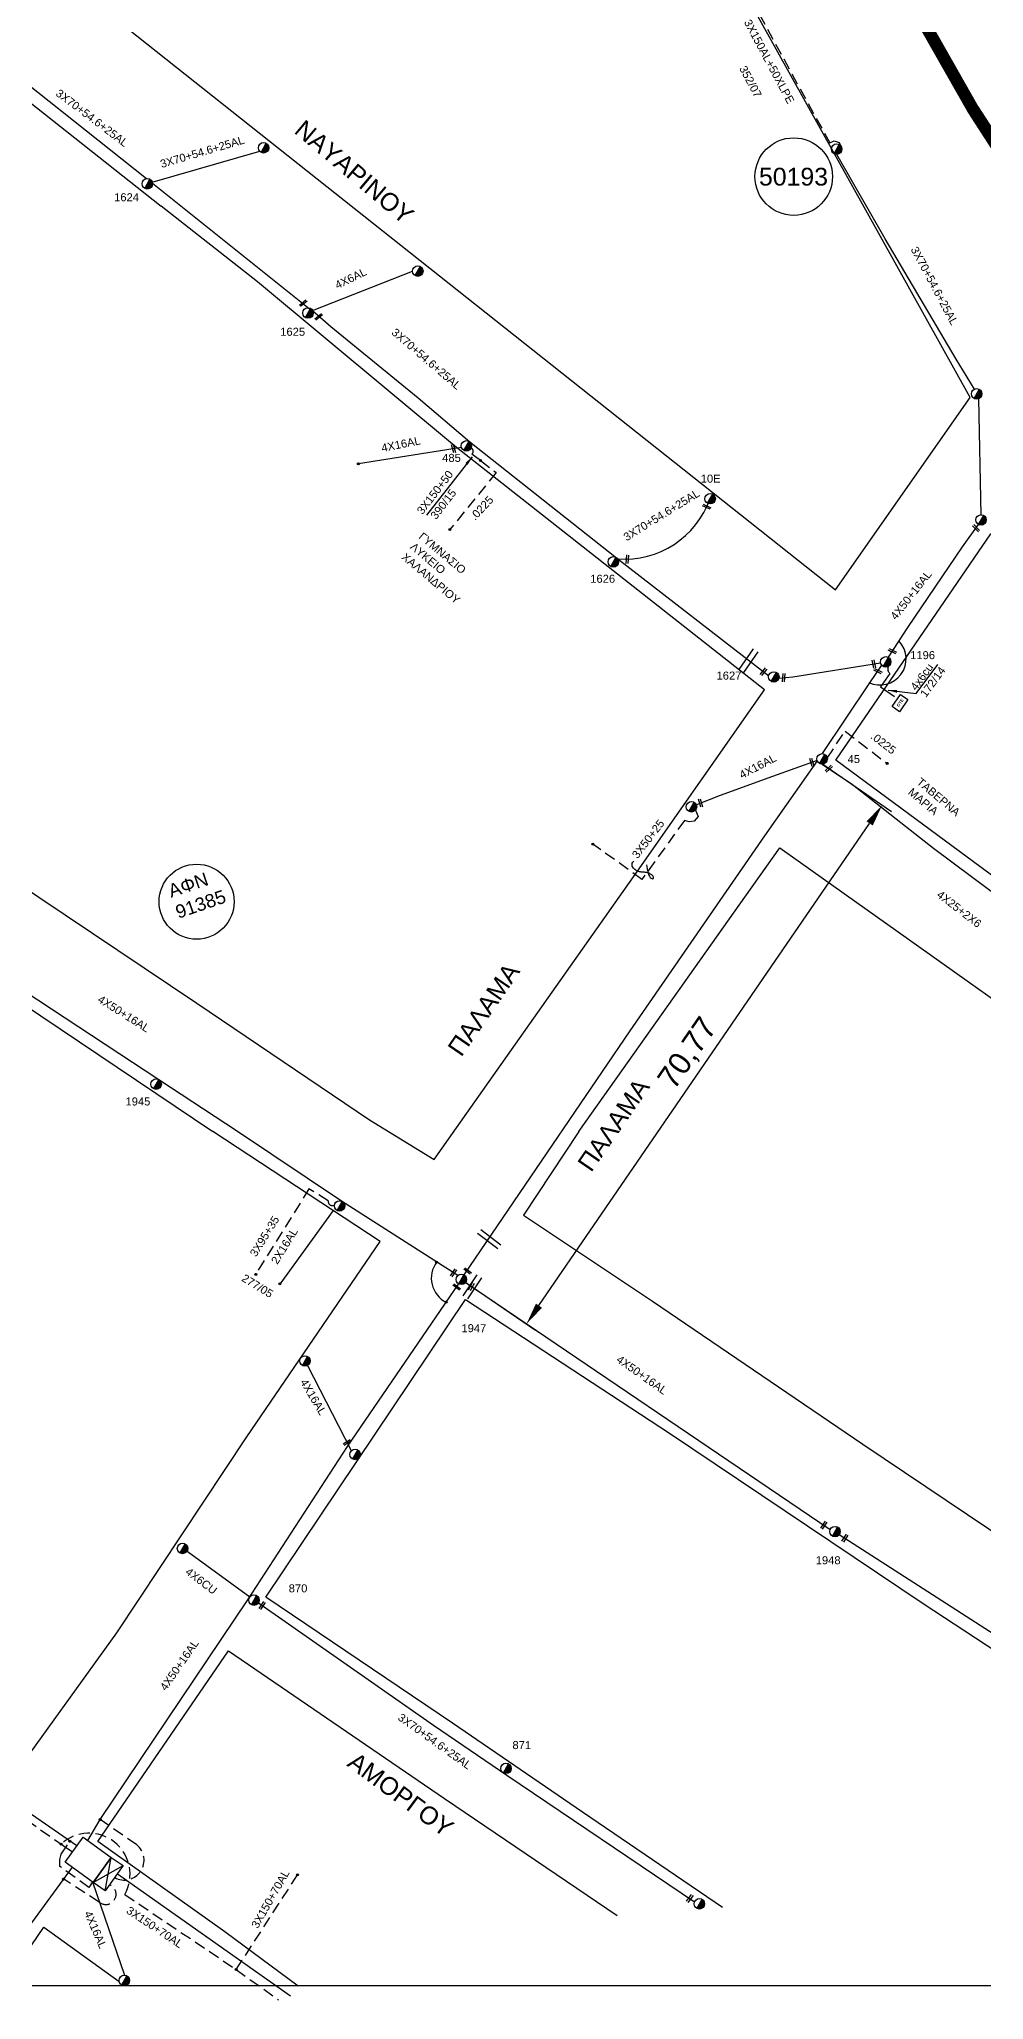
# Model space of a CAD drawing. Header units: millimetres. Extents: x 907 to 2022, y 699 to 1220.
# Drawn here: x 1109.1 to 1215.3, y 705.7 to 926.2 of the extents above; entities that cross this region are included whole.
import ezdxf

# ---------------------------------------------------------------- set-up
doc = ezdxf.new("R2010")
doc.units = ezdxf.units.MM
doc.linetypes.add('DASHED', pattern=[19.05, 12.7, -6.35])
for name, color, linetype in [('Pillar OTE', 7, 'Continuous'), ('Άγνωστα', 7, 'Continuous'), ('Γέφυρες Εναέριου Δικτύου', 7, 'Continuous'), ('Γυμνά εναέρια ΧΤ (1Φ)   2x16AL', 7, 'Continuous'), ('Γυμνά εναέρια ΧΤ και ΦΟΠ (3Φ)   4x50+16AL', 7, 'Continuous'), ('Εναέρια παροχή ΧΤ 4x16', 7, 'SYN_LINE'), ('Επιγραφές - Σχήματα', 7, 'Continuous'), ('Καλώδια ΧΤ   3x150+50AL', 7, 'DASHED'), ('Καλώδια ΧΤ   3x150AL+50XLPE', 7, 'DASHED'), ('Καλώδια ΧΤ   3x95+35 CU', 7, 'DASHED'), ('Καλώδια ΧΤ   4x6AL', 7, 'DASHED'), ('Καλώδια ΧΤ   4x6CU', 7, 'DASHED'), ('Μηχανική τομή', 7, 'Continuous'), ('Στύλος ΦΜ', 7, 'Continuous'), ('Στύλος ΦΜ @ 1', 7, 'Continuous'), ('Συνδέσεις', 7, 'Continuous'), ('Συνεστραμμένα ΧΤ   3x70+54.6+25 AL', 7, 'SYN_LINE'), ('Τομή', 7, 'Continuous'), ('Υπόβαθρο ΔΕΗ', 7, 'Continuous'), ('Υπόγεια Καλώδια Δικτύου ΧΤ   .15', 7, 'DASHED'), ('Υπόγεια καλώδια Δικτύου ΧΤ και Παρ. ΧΤ - 3X150+70 AL', 7, 'DASHED'), ('Υπόγεια καλώδια Παροχών ΧΤ   .0225', 7, 'DASHED'), ('Υπόγεια καλώδια Παροχών ΧΤ   4x16AL', 7, 'DASHED'), ('Υπόγεια καλώδια Παροχών ΧΤ   4x50AL', 7, 'DASHED'), ('Υπόγεια καλώδια Παροχών ΧΤ   4x6', 7, 'DASHED')]:
    doc.layers.add(name, color=color, linetype=linetype)
doc.styles.get("Standard").update_dxf_attribs({"font": 'arial.ttf'})
doc.linetypes.add('SYN_LINE', pattern='A,0.5,-0.0001,["/\\/\\/\\/",Standard,S=0.1,R=0,X=0,Y=-0.05],-0.25', length=0.7501)
doc.dimstyles.new('ISO-25', dxfattribs={"dimtxt": 2.5, "dimasz": 2.5, "dimexe": 1.25, "dimexo": 0.625, "dimtad": 1, "dimtxsty": 'Standard', "dimcen": 2.5, "dimadec": 0, "dimazin": 0, "dimtfac": 1, "dimtmove": 0, "dimatfit": 3, "dimfxl": 1, "dimarcsym": 0})

# ---------------------------------------------------------------- blocks, each defined once
blk = doc.blocks.new('ΥΠΑΡΧΩΝ ΤΣΙΜΕΝΤΕΝΙΟΣ ΣΤΥΛΟΣ')
at = {"layer": 'Στύλος ΦΜ'}
blk.add_hatch(color=256, dxfattribs=at).paths.add_polyline_path([(-1.29, -2.28, 0.574793), (2.62, 0, 0.268822), (1.3, 2.27)])
blk.add_line((-1.29, -2.28), (1.3, 2.27), dxfattribs=at)
blk.add_circle((0, 0), 2.62, dxfattribs=at)
at = {"layer": 'Στύλος ΦΜ', "flags": 4}
for tag, p in [('ΑΡΙΘΜΟΣ', (-4.68, 8.05)), ('ΤΥΠΟΣ', (-4.91, 3.03))]:
    blk.add_attdef(tag, p, '', height=4, dxfattribs=at)
blk = doc.blocks.new('ΜΗΧΑΝΙΚΗ ΤΟΜΗ')
at = {"layer": 'Μηχανική τομή', "ltscale": 40}
for p, q in [((-1.89, 0.78), (1.89, 0.78)), ((1.89, 0), (-1.89, 0))]:
    blk.add_line(p, q, dxfattribs=at)
blk = doc.blocks.new('ΤΟΜΗ')
at = {"layer": 'Τομή', "ltscale": 40}
for p, q in [((-5.68, 0), (5.68, 0)), ((5.68, -2.33), (-5.68, -2.33))]:
    blk.add_line(p, q, dxfattribs=at)
blk = doc.blocks.new('_ΣΥΝΔΕΣΗ')
at = {"layer": 'Συνδέσεις', "linetype": 'SYN_LINE', "ltscale": 40}
blk.add_hatch(color=256, dxfattribs=at).paths.add_polyline_path([(0.5, -0.01, 1), (-0.5, -0.01, 1)])
at = {"layer": 'Συνδέσεις'}
blk.add_circle((0, -0.01), 0.5, dxfattribs=at)
blk = doc.blocks.new('PILLAR ΟΤΕ')
at = {"layer": 'Pillar OTE', "ltscale": 40}
blk.add_lwpolyline([(-3.31, 2.02), (3.39, 2.02), (3.39, -1.99), (-3.31, -1.99)], close=True, dxfattribs=at)
at = {"layer": 'Pillar OTE', "insert": (-1.81, 0.71), "char_height": 1.3575, "width": 109.961, "attachment_point": 1}
blk.add_mtext('{\\fArial|b1|i0|c161|p34;OTE}', dxfattribs=at)
blk = doc.blocks.new('*D78')
at = {"layer": 'Defpoints', "color": 0, "linetype": 'Continuous', "ltscale": 0.2, "transparency": 16777216}
for p in [(1196.56, 845.11), (1203.88, 840.09), (1156.54, 786.74)]:
    blk.add_point(p, dxfattribs=at)
at = {"layer": 'Καλώδια ΧΤ   3x150AL+50XLPE', "color": 0, "linetype": 'Continuous', "lineweight": -2, "ltscale": 0.2, "transparency": 16777216}
for p, q in [((1197.07, 844.75), (1204.91, 839.38)), ((1165.27, 783.78), (1202.46, 838.03)), ((1157.05, 786.38), (1164.89, 781.01))]:
    blk.add_line(p, q, dxfattribs=at)
at = {"layer": 'Καλώδια ΧΤ   3x150AL+50XLPE', "color": 0, "linetype": 'Continuous', "ltscale": 0.2, "transparency": 16777216}
for points in [[(1202.12, 838.26), (1202.81, 837.79), (1203.88, 840.09)], [(1164.93, 784.01), (1165.61, 783.54), (1163.86, 781.72)]]:
    blk.add_solid(points, dxfattribs=at)
at = {"layer": 'Καλώδια ΧΤ   3x150AL+50XLPE', "color": 0, "linetype": 'Continuous', "ltscale": 0.2, "transparency": 16777216, "insert": (1182.11, 812.11), "char_height": 2.5, "attachment_point": 5, "rotation": 55.5653}
blk.add_mtext('70,77', dxfattribs=at)

msp = doc.modelspace()

# ---------------------------------------------------------------- linework, layer by layer
at = {"layer": 'Άγνωστα', "color": 151, "linetype": 'SYN_LINE', "ltscale": 10}
msp.add_lwpolyline([(1197.116, 844.702), (1200.544, 842.41), (1209.663, 835.238), (1218.202, 828.881)], dxfattribs=at)
at = {"layer": 'Άγνωστα', "color": 151, "linetype": 'DASHED', "ltscale": 0.1}
for points in [[(1182.858, 839.504), (1183.161, 838.816), (1182.712, 838.272), (1182.147, 838.209), (1181.645, 838.374), (1176.856, 831.737)], [(1176.856, 831.737), (1171.32, 835.701)]]:
    msp.add_lwpolyline(points, dxfattribs=at)
at = {"layer": 'Άγνωστα', "color": 151}
msp.add_lwpolyline([(1112.747, 720.604), (1103.279, 707.687)], dxfattribs=at)
at = {"layer": 'Άγνωστα'}
msp.add_circle((1126.758, 829.224), 4.221, dxfattribs=at)
at = {"layer": 'Γέφυρες Εναέριου Δικτύου', "ltscale": 0.1}
msp.add_lwpolyline([(1202.362, 853.89, 0.8290507), (1205.775, 858.521, 0.6990591)], format="xyb", dxfattribs=at)
at = {"layer": 'Γέφυρες Εναέριου Δικτύου', "ltscale": 20}
msp.add_arc((1156.168, 786.86), 3.009, 142.91717, 243.66454, dxfattribs=at)
at = {"layer": 'Γυμνά εναέρια ΧΤ (1Φ)   2x16AL', "color": 85, "linetype": 'SYN_LINE', "ltscale": 10}
msp.add_lwpolyline([(1142.131, 794.489), (1136.132, 786.201)], dxfattribs=at)
at = {"layer": 'Γυμνά εναέρια ΧΤ και ΦΟΠ (3Φ)   4x50+16AL', "color": 151, "ltscale": 0.1}
for points in [[(1204.567, 856.715), (1206.757, 860.082), (1212.922, 869.136), (1214.709, 871.653)], [(1192.259, 854.374), (1193.807, 854.509), (1203.693, 856.11)], [(1203.811, 855.84), (1202.454, 853.847), (1197.116, 845.88)], [(1196.564, 845.085), (1190.628, 836.638), (1175.471, 814.706), (1156.828, 787.247)]]:
    msp.add_lwpolyline(points, dxfattribs=at)
at = {"layer": 'Γυμνά εναέρια ΧΤ και ΦΟΠ (3Φ)   4x50+16AL', "color": 85}
for points in [[(1156.126, 787.16), (1143.058, 795.553), (1131.353, 803.379), (1122.516, 809.199), (1105.945, 820.077), (1088.497, 832.09)], [(1114.524, 723.608), (1115.922, 725.965), (1132.527, 750.695), (1143.716, 767.92), (1156.227, 786.201)]]:
    msp.add_lwpolyline(points, dxfattribs=at)
at = {"layer": 'Γυμνά εναέρια ΧΤ και ΦΟΠ (3Φ)   4x50+16AL', "color": 1}
for points in [[(1156.951, 786.414), (1198.035, 758.607)], [(1199.054, 758.027), (1225.923, 740.74), (1257.062, 730.283)]]:
    msp.add_lwpolyline(points, dxfattribs=at)
at = {"layer": 'Εναέρια παροχή ΧΤ 4x16', "color": 85, "ltscale": 10}
msp.add_lwpolyline([(1156.543, 880.331), (1144.955, 878.484)], dxfattribs=at)
at = {"layer": 'Εναέρια παροχή ΧΤ 4x16', "color": 151, "ltscale": 16}
msp.add_lwpolyline([(1196.556, 845.108), (1191.555, 843.312), (1185.651, 841.17), (1182.97, 840.115)], dxfattribs=at)
at = {"layer": 'Επιγραφές - Σχήματα'}
msp.add_lwpolyline([(918.43, 1208.801), (1901.6, 1208.801), (1901.6, 707.265), (918.43, 707.265)], close=True, dxfattribs=at)
msp.add_lwpolyline([(1177.356, 833.364), (1177.427, 832.917), (1177.509, 832.563), (1177.598, 832.292), (1177.692, 832.093), (1177.786, 831.956), (1177.876, 831.869), (1177.958, 831.821), (1178.028, 831.803), (1178.083, 831.804), (1178.123, 831.821), (1178.149, 831.851), (1178.16, 831.892), (1178.157, 831.941), (1178.141, 831.996), (1178.113, 832.055), (1178.073, 832.116), (1178.021, 832.175), (1177.96, 832.232), (1177.89, 832.287), (1177.813, 832.337), (1177.732, 832.383), (1177.647, 832.423), (1177.561, 832.457), (1177.474, 832.484), (1177.389, 832.503), (1177.305, 832.516), (1177.22, 832.524), (1177.135, 832.529), (1177.049, 832.533), (1176.96, 832.538), (1176.868, 832.545), (1176.773, 832.556), (1176.673, 832.572), (1176.57, 832.595), (1176.465, 832.625), (1176.36, 832.663), (1176.257, 832.711), (1176.156, 832.768), (1176.06, 832.836), (1175.97, 832.915), (1175.888, 833.006), (1175.818, 833.107), (1175.766, 833.215), (1175.737, 833.328), (1175.736, 833.443), (1175.768, 833.558), (1175.838, 833.67), (1175.952, 833.776)], dxfattribs=at)
at = {"layer": 'Επιγραφές - Σχήματα', "ltscale": 10}
for points in [[(1113.99, 723.994), (1117.151, 721.714), (1115.118, 718.894), (1111.957, 721.174)], [(1115.118, 718.894), (1117.151, 721.714), (1118.518, 720.787), (1116.485, 717.967)]]:
    msp.add_lwpolyline(points, close=True, dxfattribs=at)
for points in [[(1116.485, 717.967), (1117.151, 721.714)], [(1115.118, 718.894), (1118.518, 720.787)]]:
    msp.add_lwpolyline(points, dxfattribs=at)
at = {"layer": 'Επιγραφές - Σχήματα', "linetype": 'Continuous'}
msp.add_circle((1193.923, 910.789), 4.359, dxfattribs=at)
at = {"layer": 'Καλώδια ΧΤ   3x150+50AL', "color": 151, "linetype": 'DASHED', "ltscale": 0.1}
msp.add_lwpolyline([(1116.973, 718.644, -1.1840221), (1115.792, 716.697), (1111.781, 719.286)], format="xyb", dxfattribs=at)
at = {"layer": 'Καλώδια ΧΤ   3x150AL+50XLPE', "color": 151, "ltscale": 0.1}
msp.add_lwpolyline([(1180.943, 941.483), (1182.746, 942.404), (1197.97, 914.579), (1198.459, 914.81), (1199.017, 914.632), (1199.22, 914.24)], dxfattribs=at)
at = {"layer": 'Καλώδια ΧΤ   3x150AL+50XLPE', "color": 85, "linetype": 'DASHED', "ltscale": 0.1}
for points in [[(1158.683, 878.847), (1157.73, 879.572, 0.7123492), (1157.44, 880.309)], [(1117.545, 719.438, 0.9120227), (1120.02, 723.137), (1115.922, 725.965)]]:
    msp.add_lwpolyline(points, format="xyb", dxfattribs=at)
at = {"layer": 'Καλώδια ΧΤ   3x150AL+50XLPE', "color": 5, "linetype": 'DASHED', "ltscale": 0.1}
msp.add_lwpolyline([(1115.043, 718.948), (1114.646, 718.344), (1111.376, 720.697), (1111.376, 721.47), (1111.514, 722.078), (1112.514, 723.525)], dxfattribs=at)
at = {"layer": 'Καλώδια ΧΤ   3x95+35 CU', "color": 85, "linetype": 'DASHED', "ltscale": 0.1}
msp.add_lwpolyline([(1142.264, 795.101, -0.650706), (1141.572, 795.585), (1139.399, 796.935), (1139.399, 796.935), (1133.411, 787.299)], format="xyb", dxfattribs=at)
at = {"layer": 'Καλώδια ΧΤ   4x6AL', "color": 85, "linetype": 'SYN_LINE', "ltscale": 10}
msp.add_lwpolyline([(1139.805, 895.726), (1151.05, 900.159)], dxfattribs=at)
at = {"layer": 'Καλώδια ΧΤ   4x6CU', "color": 85, "linetype": 'SYN_LINE', "ltscale": 10}
msp.add_lwpolyline([(1125.69, 756.176), (1132.744, 751.029)], dxfattribs=at)
at = {"layer": 'Συνεστραμμένα ΧΤ   3x70+54.6+25 AL', "color": 85, "ltscale": 10}
for points in [[(1103.384, 924.628), (1121.134, 910.564)], [(1121.776, 910.158), (1133.855, 913.637)], [(1121.8, 910.064), (1139.602, 895.806)], [(1139.805, 895.726), (1141.855, 893.943), (1151.663, 885.908), (1157.489, 880.946)], [(1157.489, 880.946), (1173.996, 867.911)], [(1173.996, 867.911), (1191.11, 854.633)], [(1133.61, 750.431), (1153.404, 736.594), (1161.637, 730.96), (1182.765, 716.733)]]:
    msp.add_lwpolyline(points, dxfattribs=at)
at = {"layer": 'Συνεστραμμένα ΧΤ   3x70+54.6+25 AL', "color": 151, "ltscale": 10}
msp.add_lwpolyline([(1214.274, 886.889), (1212.195, 890.249), (1204.194, 903.78), (1198.756, 913.289)], dxfattribs=at)
at = {"layer": 'Συνεστραμμένα ΧΤ   3x70+54.6+25 AL', "color": 151, "ltscale": 17}
msp.add_lwpolyline([(1214.998, 872.754), (1214.728, 885.802)], dxfattribs=at)
at = {"layer": 'Συνεστραμμένα ΧΤ   3x70+54.6+25 AL', "color": 5, "ltscale": 10}
msp.add_lwpolyline([(1113.274, 723), (1089.438, 739.466), (1065.026, 756.043), (1050.853, 765.664)], dxfattribs=at)
at = {"layer": 'Συνεστραμμένα ΧΤ   3x70+54.6+25 AL', "color": 1, "ltscale": 10}
msp.add_lwpolyline([(1117.857, 719.871), (1137.334, 706.143)], dxfattribs=at)
at = {"layer": 'Συνεστραμμένα ΧΤ   3x70+54.6+25 AL', "color": 85, "ltscale": 20}
msp.add_arc((1174.864, 878.005), 10.254, 265.83128, 340.31317, dxfattribs=at)
at = {"layer": 'Υπόβαθρο ΔΕΗ', "linetype": 'DASHED', "const_width": 1.32, "flags": 128}
msp.add_lwpolyline([(1162.081, 1011.569), (1178.651, 981.743), (1193.329, 956.007), (1208.862, 927.533), (1214.114, 918.326), (1221.112, 907.474)], dxfattribs=at)
at = {"layer": 'Υπόβαθρο ΔΕΗ'}
for points in [[(1161.535, 1011.266), (1178.107, 981.437), (1192.784, 955.703), (1208.316, 927.229), (1213.58, 918.001), (1220.587, 907.135)], [(1162.628, 1011.873), (1179.196, 982.05), (1193.875, 956.312), (1209.408, 927.838), (1214.649, 918.65), (1221.637, 907.813)], [(1099.895, 942.59), (1198.629, 864.315), (1213.758, 885.924), (1151.422, 997.924), (1147.101, 998.597), (1099.189, 947.578), (1099.895, 942.59)], [(1061.355, 907.474), (1087.68, 935.265), (1122.757, 907.474)], [(999.145, 803.379), (1011.378, 795.201), (1027.929, 783.76), (1042.746, 773.406), (1062.026, 760.019), (1080.316, 747.323), (1095.741, 736.794), (1105.525, 729.956), (1117.778, 746.991), (1132.408, 769.028), (1147.399, 791), (1128.591, 803.379)], [(1169.761, 803.379), (1163.527, 793.957), (1178.056, 784.268), (1201.686, 768.186), (1225.24, 752.358), (1248.937, 736.723), (1272.623, 778.219), (1237.238, 803.379)], [(1185.904, 716.071), (1170.162, 726.797), (1155.558, 736.804), (1134.557, 751.006), (1156.989, 784.483), (1179.954, 769.441), (1208.502, 750.264), (1243.8, 727.094), (1232.11, 706.347)], [(1138.194, 707.225), (1129.926, 713.339), (1115.661, 723.507), (1130.347, 744.941), (1154.625, 728.357), (1174.051, 715.186)], [(1105.443, 707.78), (1109.577, 713.852), (1118.056, 707.756)]]:
    msp.add_lwpolyline(points, dxfattribs=at)
at = {"layer": 'Υπόβαθρο ΔΕΗ', "ltscale": 0.1}
for points in [[(1061.355, 907.474), (1039.321, 883.931), (1040.337, 876.479), (1055.561, 866.446), (1076.694, 852.117), (1103.062, 833.692), (1126.797, 817.805), (1146.193, 804.671), (1153.485, 800.209), (1176.355, 832.66), (1190.632, 853.054), (1156.007, 880.32), (1133.61, 898.94), (1122.757, 907.474)], [(1155.619, 876.535), (1152.621, 872.695)], [(999.145, 803.379), (977.978, 817.796), (1027.928, 871.708), (1080.42, 836.35), (1105.009, 819.221), (1128.591, 803.379)], [(1198.643, 845.161), (1216.105, 870.614), (1225.146, 868.945), (1233.927, 852.209), (1261.619, 798.662), (1198.643, 845.161)], [(1207.698, 852.633), (1210.146, 855.894)], [(1169.761, 803.379), (1176.046, 812.254), (1187.778, 828.829), (1192.344, 835.298), (1206.848, 825.02), (1223.528, 813.144), (1237.238, 803.379)]]:
    msp.add_lwpolyline(points, dxfattribs=at)
at = {"layer": 'Υπόγεια Καλώδια Δικτύου ΧΤ   .15', "color": 30, "ltscale": 0.1}
msp.add_lwpolyline([(994.254, 803.379), (1008.128, 794.177), (1023.288, 783.841), (1048.967, 766.278), (1049.14, 765.399), (1049.909, 764.736), (1050.674, 764.393), (1051.282, 764.512), (1067.965, 753.172), (1087.171, 740.357), (1088.17, 738.883), (1089.369, 737.982), (1090.483, 737.932), (1111.749, 723.063), (1112.806, 722.351)], dxfattribs=at)
at = {"layer": 'Υπόγεια καλώδια Δικτύου ΧΤ και Παρ. ΧΤ - 3X150+70 AL', "color": 30, "ltscale": 0.1}
msp.add_lwpolyline([(1111.524, 723.216, -0.8527237), (1118.687, 717.549), (1131.205, 709.098), (1135.978, 705.698)], format="xyb", dxfattribs=at)
msp.add_lwpolyline([(1131.205, 709.098), (1138.114, 719.747)], dxfattribs=at)
at = {"layer": 'Υπόγεια καλώδια Παροχών ΧΤ   .0225', "color": 85, "ltscale": 0.1}
msp.add_lwpolyline([(1158.683, 878.847), (1160.456, 877.5), (1155.239, 871.081)], dxfattribs=at)
at = {"layer": 'Υπόγεια καλώδια Παροχών ΧΤ   .0225', "color": 5, "ltscale": 0.1}
msp.add_lwpolyline([(1197.699, 845.375), (1199.708, 848.406), (1204.426, 844.782)], dxfattribs=at)
at = {"layer": 'Υπόγεια καλώδια Παροχών ΧΤ   4x16AL', "color": 85, "linetype": 'SYN_LINE', "ltscale": 10}
msp.add_lwpolyline([(1144.176, 767.46), (1139.235, 777.099)], dxfattribs=at)
at = {"layer": 'Υπόγεια καλώδια Παροχών ΧΤ   4x16AL', "color": 151, "linetype": 'SYN_LINE', "ltscale": 10}
msp.add_lwpolyline([(1115.043, 718.948), (1118.631, 708.469)], dxfattribs=at)
at = {"layer": 'Υπόγεια καλώδια Παροχών ΧΤ   4x6', "color": 151, "linetype": 'DASHED', "ltscale": 0.15}
msp.add_lwpolyline([(1204.585, 855.703, 0.373381), (1204.724, 854.908), (1203.687, 853.396), (1205.617, 852.072)], format="xyb", dxfattribs=at)

# ---------------------------------------------------------------- block references
at = {"layer": 'Pillar OTE', "xscale": 0.25, "yscale": 0.25, "zscale": 0.25, "rotation": 55.54799749931506}
msp.add_blockref('PILLAR ΟΤΕ', (1205.88, 851.562), dxfattribs=at)
at = {"layer": 'Μηχανική τομή'}
for p, xscale, yscale, zscale, rotation in [((1138.692, 896.638), 0.2499999999999996, 0.2499999999999996, 0.2499999999999996, 219.1485420271119), ((1140.43, 895.074), 0.2499999999999996, 0.2499999999999996, 0.2499999999999996, 219.1485420271119), ((1155.563, 880.169), 0.2499999999999996, 0.2499999999999996, 0.2499999999999996, 284.364923513259), ((1184.105, 873.561), 0.2499999999999996, 0.2499999999999996, 0.2499999999999996, 335.4688781743779), ((1214.363, 871.171), 0.2499999999999995, 0.2499999999999995, 0.2499999999999995, 314.7324598464635), ((1175.11, 867.754), 0.2499999999999996, 0.2499999999999996, 0.2499999999999996, 265.1490694110763), ((1202.847, 855.944), 0.2499999999999996, 0.2499999999999996, 0.2499999999999996, 282.3245968805067), ((1204.976, 857.32), 0.2499999999999996, 0.2499999999999996, 0.2499999999999996, 333.3038160101336), ((1190.443, 855.144), 0.2499999999999996, 0.2499999999999996, 0.2499999999999996, 231.9148002799357), ((1192.697, 854.43), 0.2499999999999996, 0.2499999999999996, 0.2499999999999996, 265.1490694110763), ((1203.351, 855.064), 0.2499999999999996, 0.2499999999999996, 0.2499999999999996, 333.3038160101336), ((1195.871, 844.877), 0.2499999999999996, 0.2499999999999996, 0.2499999999999996, 285.5814363250472), ((1197.797, 844.261), 0.2499999999999996, 0.2499999999999996, 0.2499999999999996, 223.3583785412161), ((1183.351, 840.302), 0.2499999999999996, 0.2499999999999996, 0.2499999999999996, 285.5814363250472), ((1155.737, 787.41), 0.2500000000000086, 0.2500000000000086, 0.2500000000000086, 57.2517671603287), ((1157.174, 787.593), 0.2499999999999708, 0.2499999999999708, 0.2499999999999708, 322.391473988075), ((1155.947, 785.792), 0.2499999999999845, 0.2499999999999845, 0.2499999999999845, 323.2680562607389), ((1157.748, 785.875), 0.2499999999999974, 0.2499999999999974, 0.2499999999999974, 61.28167024031751), ((1143.74, 768.309), 0.249999999999969, 0.249999999999969, 0.249999999999969, 32.32722482594698), ((1197.392, 759.042), 0.2499999999999938, 0.2499999999999938, 0.2499999999999938, 55.60433984114837), ((1199.763, 757.571), 0.2500000000000284, 0.2500000000000284, 0.2500000000000284, 57.60134448352628), ((1134.22, 750.005), 0.2500000000000085, 0.2500000000000085, 0.2500000000000085, 55.10658091019956), ((1182.313, 717.037), 0.2499999999999969, 0.2499999999999969, 0.2499999999999969, 52.88843620924095)]:
    msp.add_blockref('ΜΗΧΑΝΙΚΗ ΤΟΜΗ', p, dxfattribs=dict(at, xscale=xscale, yscale=yscale, zscale=zscale, rotation=rotation))
at = {"layer": 'Στύλος ΦΜ @ 1', "ltscale": 40, "xscale": 0.2249999999999091, "yscale": 0.2249999999999091, "zscale": 0.2249999999999091}
for p in [(1134.294, 914.03), (1198.756, 913.877), (1151.639, 900.159), (1214.501, 886.346), (1214.999, 872.165), (1182.422, 839.9), (1142.844, 794.998), (1138.945, 777.565), (1144.592, 767.043), (1125.177, 756.465), (1183.316, 716.497), (1118.631, 707.88)]:
    msp.add_blockref('ΥΠΑΡΧΩΝ ΤΣΙΜΕΝΤΕΝΙΟΣ ΣΤΥΛΟΣ', p, dxfattribs=at)
at = {"layer": 'Στύλος ΦΜ @ 1', "ltscale": 40}
ref = msp.add_blockref('ΥΠΑΡΧΩΝ ΤΣΙΜΕΝΤΕΝΙΟΣ ΣΤΥΛΟΣ', (1121.214, 909.981), dxfattribs=dict(at, xscale=0.2249999999999091, yscale=0.2249999999999091, zscale=0.2249999999999091))
ref.add_attrib('ΤΥΠΟΣ', '1624', (1117.483, 908.016), dxfattribs={"layer": 'Στύλος ΦΜ', "height": 0.9, "flags": 4})
ref = msp.add_blockref('ΥΠΑΡΧΩΝ ΤΣΙΜΕΝΤΕΝΙΟΣ ΣΤΥΛΟΣ', (1139.287, 895.446), dxfattribs=dict(at, xscale=0.2249999999999091, yscale=0.2249999999999091, zscale=0.2249999999999091))
ref.add_attrib('ΤΥΠΟΣ', '1625', (1136.167, 892.884), dxfattribs={"layer": 'Στύλος ΦΜ', "height": 0.9, "flags": 4})
ref = msp.add_blockref('ΥΠΑΡΧΩΝ ΤΣΙΜΕΝΤΕΝΙΟΣ ΣΤΥΛΟΣ', (1157.107, 880.497), dxfattribs=dict(at, xscale=0.2249999999999091, yscale=0.2249999999999091, zscale=0.2249999999999091))
ref.add_attrib('ΤΥΠΟΣ', '485', (1154.381, 878.699), dxfattribs={"layer": 'Στύλος ΦΜ', "height": 0.9, "flags": 4})
ref = msp.add_blockref('ΥΠΑΡΧΩΝ ΤΣΙΜΕΝΤΕΝΙΟΣ ΣΤΥΛΟΣ', (1184.518, 874.551), dxfattribs=dict(at, xscale=0.2249999999999091, yscale=0.2249999999999091, zscale=0.2249999999999091))
ref.add_attrib('ΑΡΙΘΜΟΣ', '10Ε', (1183.465, 876.363), dxfattribs={"layer": 'Στύλος ΦΜ', "height": 0.9, "flags": 4})
ref = msp.add_blockref('ΥΠΑΡΧΩΝ ΤΣΙΜΕΝΤΕΝΙΟΣ ΣΤΥΛΟΣ', (1173.631, 867.449), dxfattribs=dict(at, xscale=0.2249999999999091, yscale=0.2249999999999091, zscale=0.2249999999999091))
ref.add_attrib('ΤΥΠΟΣ', '1626', (1171.037, 865.099), dxfattribs={"layer": 'Στύλος ΦΜ', "height": 0.9, "flags": 4})
ref = msp.add_blockref('ΥΠΑΡΧΩΝ ΤΣΙΜΕΝΤΕΝΙΟΣ ΣΤΥΛΟΣ', (1204.274, 856.204), dxfattribs=dict(at, xscale=0.2249999999999091, yscale=0.2249999999999091, zscale=0.2249999999999091))
ref.add_attrib('ΤΥΠΟΣ', '1196', (1207.021, 856.505), dxfattribs={"layer": 'Στύλος ΦΜ', "height": 0.9, "flags": 4})
ref = msp.add_blockref('ΥΠΑΡΧΩΝ ΤΣΙΜΕΝΤΕΝΙΟΣ ΣΤΥΛΟΣ', (1191.685, 854.504), dxfattribs=dict(at, xscale=0.2249999999999091, yscale=0.2249999999999091, zscale=0.2249999999999091))
ref.add_attrib('ΤΥΠΟΣ', '1627', (1185.246, 854.208), dxfattribs={"layer": 'Στύλος ΦΜ', "height": 0.9, "flags": 4})
ref = msp.add_blockref('ΥΠΑΡΧΩΝ ΤΣΙΜΕΝΤΕΝΙΟΣ ΣΤΥΛΟΣ', (1197.116, 845.291), dxfattribs=dict(at, xscale=0.2249999999999091, yscale=0.2249999999999091, zscale=0.2249999999999091))
ref.add_attrib('ΤΥΠΟΣ', '45', (1199.983, 844.821), dxfattribs={"layer": 'Στύλος ΦΜ', "height": 0.9, "flags": 4})
ref = msp.add_blockref('ΥΠΑΡΧΩΝ ΤΣΙΜΕΝΤΕΝΙΟΣ ΣΤΥΛΟΣ', (1122.207, 808.699), dxfattribs=dict(at, xscale=0.2249999999999091, yscale=0.2249999999999091, zscale=0.2249999999999091))
ref.add_attrib('ΤΥΠΟΣ', '1945', (1118.761, 806.302), dxfattribs={"layer": 'Στύλος ΦΜ', "height": 0.9, "flags": 4})
ref = msp.add_blockref('ΥΠΑΡΧΩΝ ΤΣΙΜΕΝΤΕΝΙΟΣ ΣΤΥΛΟΣ', (1156.535, 786.736), dxfattribs=dict(at, xscale=0.2249999999999091, yscale=0.2249999999999091, zscale=0.2249999999999091))
ref.add_attrib('ΤΥΠΟΣ', '1947', (1156.546, 780.798), dxfattribs={"layer": 'Στύλος ΦΜ', "height": 0.9, "flags": 4})
ref = msp.add_blockref('ΥΠΑΡΧΩΝ ΤΣΙΜΕΝΤΕΝΙΟΣ ΣΤΥΛΟΣ', (1198.57, 758.363), dxfattribs=dict(at, xscale=0.2249999999999091, yscale=0.2249999999999091, zscale=0.2249999999999091))
ref.add_attrib('ΤΥΠΟΣ', '1948', (1196.397, 754.691), dxfattribs={"layer": 'Στύλος ΦΜ', "height": 0.9, "flags": 4})
ref = msp.add_blockref('ΥΠΑΡΧΩΝ ΤΣΙΜΕΝΤΕΝΙΟΣ ΣΤΥΛΟΣ', (1133.212, 750.652), dxfattribs=dict(at, xscale=0.2249999999999091, yscale=0.2249999999999091, zscale=0.2249999999999091))
ref.add_attrib('ΤΥΠΟΣ', '870', (1137.119, 751.532), dxfattribs={"layer": 'Στύλος ΦΜ', "height": 0.9, "flags": 4})
ref = msp.add_blockref('ΥΠΑΡΧΩΝ ΤΣΙΜΕΝΤΕΝΙΟΣ ΣΤΥΛΟΣ', (1161.56, 731.728), dxfattribs=dict(at, xscale=0.2249999999999091, yscale=0.2249999999999091, zscale=0.2249999999999091))
ref.add_attrib('ΤΥΠΟΣ', '871', (1162.285, 733.898), dxfattribs={"layer": 'Στύλος ΦΜ', "height": 0.9, "flags": 4})
at = {"layer": 'Συνδέσεις', "xscale": 0.2249999999999091, "yscale": 0.2249999999999091, "zscale": 0.2249999999999091}
for p in [(1144.955, 878.487), (1158.684, 878.85), (1155.24, 871.084), (1204.426, 844.785), (1171.321, 835.704), (1133.411, 787.302), (1153.752, 788.665), (1136.13, 786.242), (1154.844, 784.165), (1115.922, 725.965), (1112.514, 723.525), (1111.525, 723.219), (1111.781, 719.286), (1138.114, 719.747), (1131.205, 709.098)]:
    msp.add_blockref('_ΣΥΝΔΕΣΗ', p, dxfattribs=at)
at = {"layer": 'Τομή'}
for p, xscale, yscale, zscale, rotation in [((1188.588, 856.502), 0.2499999999999998, 0.2499999999999998, 0.2499999999999998, 55.3030588107355), ((1159.854, 791.486), 0.2499999999999752, 0.2499999999999752, 0.2499999999999752, 322.7773111663808), ((1157.524, 786.051), 0.2499999999999931, 0.2499999999999931, 0.2499999999999931, 56.29830789170288)]:
    msp.add_blockref('ΤΟΜΗ', p, dxfattribs=dict(at, xscale=xscale, yscale=yscale, zscale=zscale, rotation=rotation))

# ---------------------------------------------------------------- texts
at = {"layer": 'Άγνωστα', "color": 7, "insert": (1132.685, 789.67), "char_height": 0.9, "width": 84.18588, "attachment_point": 1, "rotation": 58.26304}
msp.add_mtext('3X95+35', dxfattribs=at)
at = {"layer": 'Γυμνά εναέρια ΧΤ (1Φ)   2x16AL', "color": 7, "insert": (1135.076, 788.828), "char_height": 0.9, "width": 84.18588, "attachment_point": 1, "rotation": 58.26304}
msp.add_mtext('2X16AL', dxfattribs=at)
at = {"layer": 'Γυμνά εναέρια ΧΤ και ΦΟΠ (3Φ)   4x50+16AL', "color": 7, "char_height": 0.9, "width": 84.18588, "attachment_point": 1}
for insert, rotation in [((1204.715, 861.398), 51.75923), ((1116.021, 818.766), 327.7561), ((1174.406, 778.263), 324.81986), ((1122.565, 740.897), 55.37113)]:
    msp.add_mtext('4X50+16AL', dxfattribs=dict(at, insert=insert, rotation=rotation))
at = {"layer": 'Εναέρια παροχή ΧΤ 4x16', "color": 7, "char_height": 0.9, "width": 84.18588, "attachment_point": 1}
for insert, rotation in [((1147.457, 880.685), 11.38204), ((1187.687, 843.819), 27.65807)]:
    msp.add_mtext('4X16AL', dxfattribs=dict(at, insert=insert, rotation=rotation))
at = {"layer": 'Επιγραφές - Σχήματα'}
for s, insert, char_height, width, attachment_point, rotation in [('352/07', (1189.059, 921.473), 0.9, 15, 5, 298.15262), ('ΑΦΝ\\P91385', (1123.399, 831.077), 1.5, 78.87118, 1, 18.98761)]:
    msp.add_mtext(s, dxfattribs=dict(at, insert=insert, char_height=char_height, width=width, attachment_point=attachment_point, rotation=rotation))
at = {"layer": 'Επιγραφές - Σχήματα', "linetype": 'Continuous', "width": 23.56556, "attachment_point": 1}
for s, insert, char_height, rotation in [('ΝΑΥΑΡΙΝΟΥ', (1138.908, 917.313), 2, 319.89861), ('ΓΥΜΝΑΣΙΟ\\PΛΥΚΕΙΟ\\PΧΑΛΑΝΔΡΙΟΥ', (1152.238, 870.846), 0.9, 319.89861), ('TΑΒΕΡΝΑ\\PΜΑΡΙΑ', (1208.253, 843.242), 0.9, 319.89861), ('ΠΑΛΑΜΑ', (1154.877, 812.804), 2, 55.48474), ('ΠΑΛΑΜΑ', (1169.488, 799.824), 2, 55.48474), ('ΑΜΟΡΓΟΥ', (1144.762, 733.683), 2, 323.57525)]:
    msp.add_mtext(s, dxfattribs=dict(at, insert=insert, char_height=char_height, rotation=rotation))
at = {"layer": 'Επιγραφές - Σχήματα', "insert": (1193.898, 910.767), "char_height": 2, "width": 15, "attachment_point": 5}
msp.add_mtext('50193', dxfattribs=at)
at = {"layer": 'Επιγραφές - Σχήματα', "char_height": 0.9, "attachment_point": 1}
for s, insert, rotation in [('3X150+50', (1151.457, 873.255), 52.49379), ('390/15', (1152.983, 872.695), 52.49379), ('3X50+25', (1175.645, 834.539), 52.49379), ('4X25+2X6', (1210.471, 830.557), 322.33792)]:
    msp.add_mtext_dynamic_manual_height_columns(s, width=10.09091, gutter_width=12.5, heights=[0], dxfattribs=dict(at, insert=insert, rotation=rotation))
at = {"layer": 'Επιγραφές - Σχήματα', "color": 7, "insert": (1133.601, 786), "char_height": 0.9, "width": 13.92422, "attachment_point": 5, "rotation": 328.48109}
msp.add_mtext('277/05', dxfattribs=at)
at = {"layer": 'Καλώδια ΧΤ   3x150AL+50XLPE', "color": 7, "ltscale": 0.2, "insert": (1191.166, 923.732), "char_height": 0.9, "width": 15, "attachment_point": 5, "rotation": 298.15262}
msp.add_mtext('3X150AL+50XLPE', dxfattribs=at)
at = {"layer": 'Καλώδια ΧΤ   4x6AL', "color": 7, "insert": (1142.199, 898.919), "char_height": 0.9, "width": 84.18588, "attachment_point": 1, "rotation": 26.16216}
msp.add_mtext('4X6AL', dxfattribs=at)
at = {"layer": 'Καλώδια ΧΤ   4x6CU', "color": 7, "insert": (1125.943, 754.39), "char_height": 0.9, "width": 84.18588, "attachment_point": 1, "rotation": 323.02216}
msp.add_mtext('4X6CU', dxfattribs=at)
at = {"layer": 'Συνεστραμμένα ΧΤ   3x70+54.6+25 AL', "color": 7, "ltscale": 20, "char_height": 0.9, "width": 15, "attachment_point": 1}
for insert, rotation in [((1111.369, 920.695), 322.93212), ((1122.574, 912.613), 16.50262), ((1174.657, 870.519), 31.80324)]:
    msp.add_mtext('3X70+54.6+25AL', dxfattribs=dict(at, insert=insert, rotation=rotation))
at = {"layer": 'Συνεστραμμένα ΧΤ   3x70+54.6+25 AL', "color": 7, "char_height": 0.9, "width": 84.18588, "attachment_point": 1}
for insert, rotation in [((1207.845, 903.034), 298.15217), ((1149.188, 893.811), 319.36517), ((1149.835, 737.992), 324.38548)]:
    msp.add_mtext('3X70+54.6+25AL', dxfattribs=dict(at, insert=insert, rotation=rotation))
at = {"layer": 'Υπόγεια καλώδια Δικτύου ΧΤ και Παρ. ΧΤ - 3X150+70 AL', "color": 7, "char_height": 0.9, "width": 84.18588, "attachment_point": 1}
for insert, rotation in [((1132.857, 714.095), 60.3303), ((1119.271, 716.269), 326.22228)]:
    msp.add_mtext('3X150+70AL', dxfattribs=dict(at, insert=insert, rotation=rotation))
at = {"layer": 'Υπόγεια καλώδια Παροχών ΧΤ   .0225', "color": 7, "char_height": 0.9, "width": 84.18588, "attachment_point": 1}
for insert, rotation in [((1157.422, 872.674), 46.85513), ((1203.035, 848.373), 322.65133)]:
    msp.add_mtext('.0225', dxfattribs=dict(at, insert=insert, rotation=rotation))
at = {"layer": 'Υπόγεια καλώδια Παροχών ΧΤ   4x16AL', "color": 7, "char_height": 0.9, "width": 84.18588, "attachment_point": 1}
for insert, rotation in [((1139.133, 775.661), 300.81698), ((1114.921, 715.807), 293.40516)]:
    msp.add_mtext('4X16AL', dxfattribs=dict(at, insert=insert, rotation=rotation))
at = {"layer": 'Υπόγεια καλώδια Παροχών ΧΤ   4x50AL', "color": 7, "ltscale": 0.2, "char_height": 0.9, "attachment_point": 1, "rotation": 53.77948}
for s, insert in [('4x6cu', (1206.978, 853.43)), ('172/14', (1208.068, 852.662))]:
    msp.add_mtext_dynamic_manual_height_columns(s, width=1.8, gutter_width=12.5, heights=[0.118], dxfattribs=dict(at, insert=insert))

# ---------------------------------------------------------------- dimensions: what is measured, and where the dimension line sits
at = {"layer": 'Καλώδια ΧΤ   3x150AL+50XLPE', "linetype": 'Continuous', "ltscale": 0.2}
dim = msp.add_aligned_dim(p1=(1156.536, 786.735), p2=(1196.556, 845.108), distance=-8.875, dimstyle='ISO-25', dxfattribs=at)
dim.commit()
dim.dimension.update_dxf_attribs({"geometry": '*D78', "text_midpoint": (1182.112, 812.106)})

# ---------------------------------------------------------------- leaders
at = {"layer": 'Επιγραφές - Σχήματα', "ltscale": 40}
for points in [[(1157.746, 879.26), (1155.619, 876.535)], [(1204.548, 853.004), (1207.698, 852.633)]]:
    msp.add_leader(points, dimstyle='ISO-25', override={"dimasz": 1, "dimtad": 0}, dxfattribs=at)

doc.saveas('drawing.dxf')
